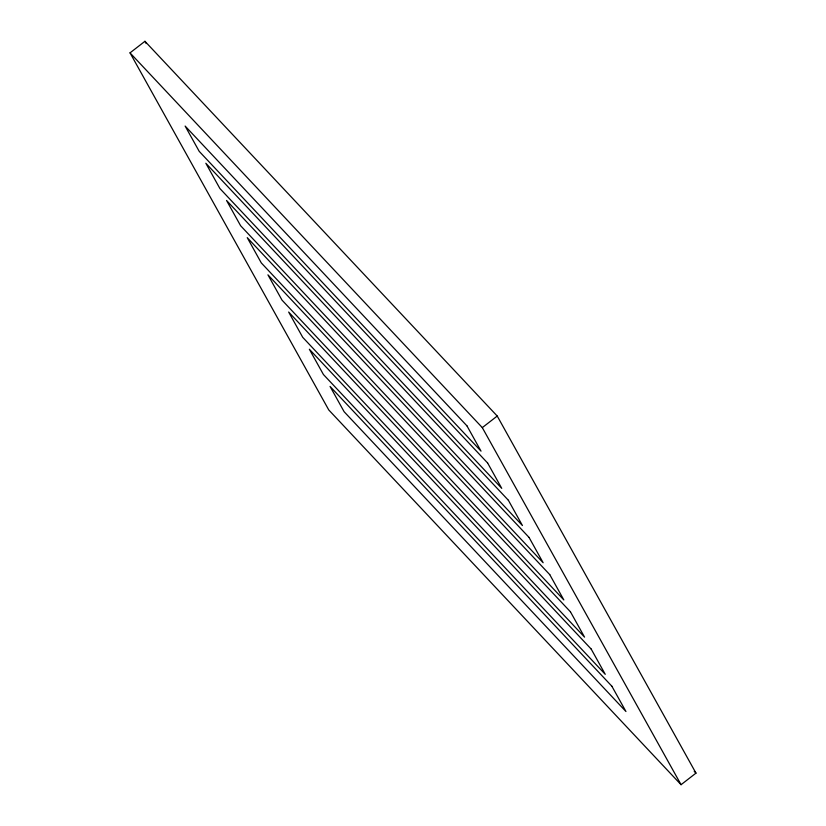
<?xml version="1.0" encoding="UTF-8"?>
<svg xmlns="http://www.w3.org/2000/svg" width="826" height="826" viewBox="0 0 826 826"><rect width="100%" height="100%" fill="white"/><g stroke="black" fill="none" stroke-linecap="round" stroke-linejoin="round"><path stroke-width="1.24" d="M130.023 52.874L144.942 41.3L497.231 416.046L695.977 773.126L681.058 784.7L328.769 409.954L130.023 52.874L482.301 427.62L681.058 784.7M482.301 427.62L497.231 416.046M694.212 771.247L695.977 773.126M144.942 41.3L146.202 43.551M466.948 425.855L185.127 126.058L199.2 151.344L481.031 451.141L466.948 425.855M487.65 463.045L205.829 163.249L219.912 188.545L501.733 488.342L487.65 463.045M508.362 500.246L226.53 200.45L240.614 225.735L522.435 525.532L508.362 500.246M529.063 537.437L247.232 237.64L261.315 262.936L543.136 562.733L529.063 537.437M549.765 574.638L267.934 274.841L282.017 300.127L563.838 599.934L549.765 574.638M570.467 611.829L288.646 312.032L302.719 337.328L584.55 637.125L570.467 611.829M591.168 649.029L309.347 349.233L323.42 374.519L605.252 674.326L591.168 649.029M611.87 686.22L330.049 386.423L344.122 411.72L625.953 711.516L611.87 686.22"/></g></svg>
